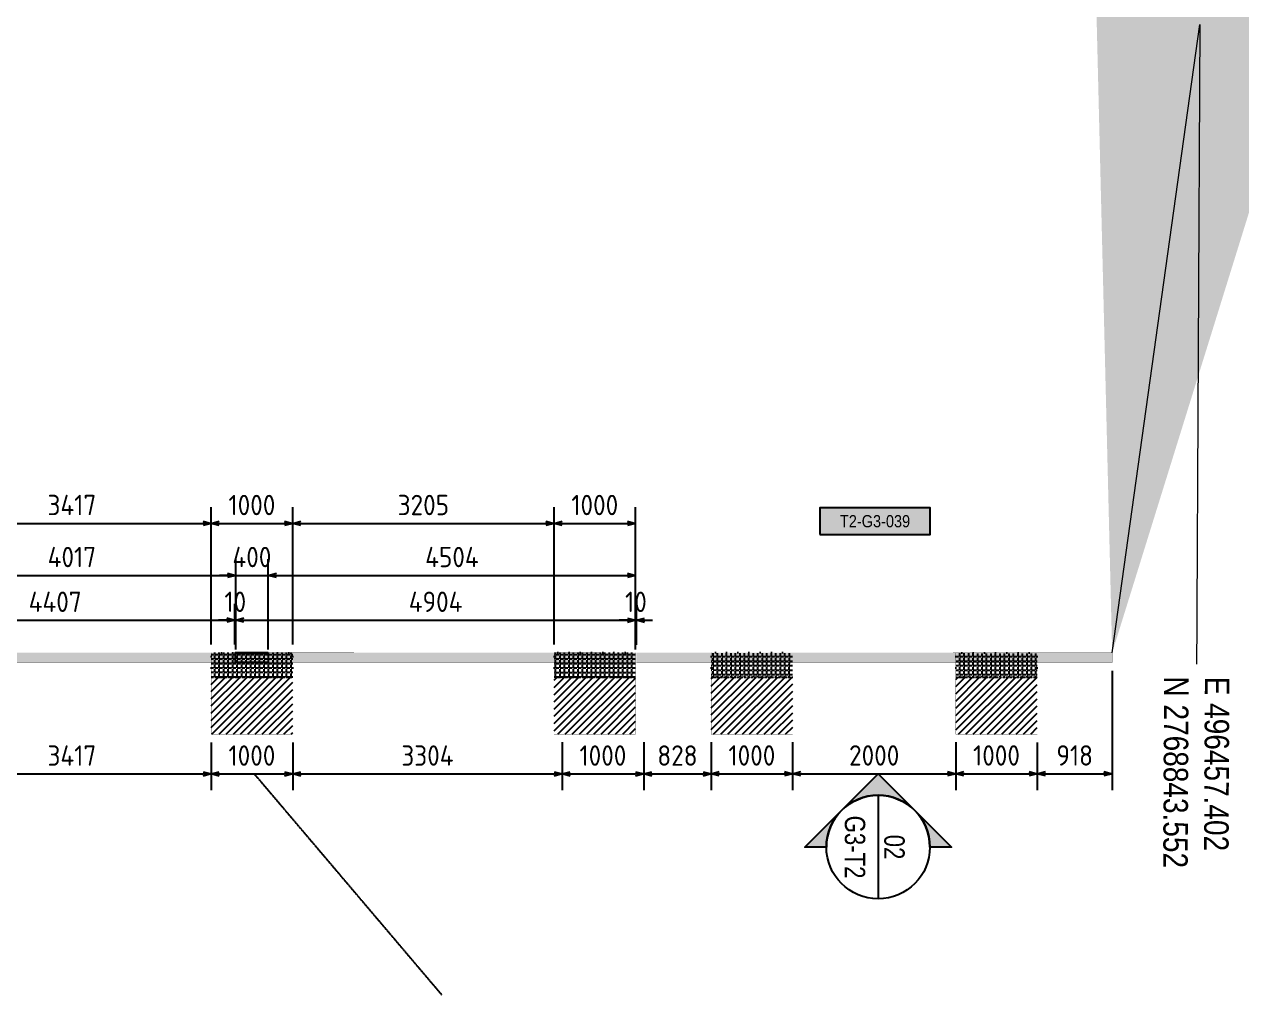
# Model space of a CAD drawing. Header units: centimetres. Extents: x -6122352 to 7132207, y -1694241 to 1947892.
# Drawn here: x 3282341 to 3297271, y 154763 to 166665 of the extents above; entities that cross this region are included whole.
import ezdxf
from ezdxf.enums import TextEntityAlignment as Align

# ---------------------------------------------------------------- set-up
doc = ezdxf.new("R2010")
doc.units = ezdxf.units.CM
doc.header["$MEASUREMENT"] = 0
doc.header["$PDMODE"] = 66
doc.header["$PDSIZE"] = 100
doc.linetypes.add('DASHED2', pattern=[0.375, 0.25, -0.125])
for name, color, linetype in [('00-MI-DIM', 7, 'Continuous'), ('@MI-FOOTINGS', 7, 'Continuous'), ('@MI-TYPE-01', 30, 'Continuous'), ('@MI-TYPE-02', 6, 'Continuous'), ('PANEL-TAGS', 7, 'Continuous')]:
    doc.layers.add(name, color=color, linetype=linetype)
doc.styles.add('Arial Narrow', font='ARIALN.TTF', dxfattribs={"width": 0.95, "height": 500})
doc.styles.add('Gen-Text', font='arial.ttf', dxfattribs={"height": 2.5})
doc.styles.add('JWC BHQ 3.00', font='swissc.ttf', dxfattribs={"height": 3})
doc.styles.add('PANELTAG_STYLE', font='arial.ttf')
doc.styles.add('Schueco-BEMSTIL', font='isocpeur.ttf', dxfattribs={"width": 0.9})
doc.styles.get("Standard").update_dxf_attribs({"font": 'arial.ttf'})
doc.dimstyles.new('Dim Arrow Ann', dxfattribs={"dimtxt": 2.5, "dimasz": 3, "dimexe": 1.5, "dimexo": 1.5, "dimgap": 1, "dimtad": 1, "dimdec": 0, "dimlfac": 1000, "dimzin": 0, "dimdsep": 46, "dimtxsty": 'Gen-Text', "dimblk": 'ARCHTICK', "dimcen": 0, "dimclrd": 7, "dimclre": 7, "dimclrt": 7, "dimadec": 0, "dimazin": 0, "dimtfac": 1, "dimtdec": 0, "dimtofl": 0, "dimtmove": 2, "dimatfit": 3, "dimfxl": 1, "dimtolj": 1, "dimtzin": 0, "dimlwd": 0, "dimlwe": 0, "dimarcsym": 0})
doc.dimstyles.new('LEADER', dxfattribs={"dimtxt": 0.18, "dimasz": 0.25, "dimexe": 0.18, "dimexo": 0.0625, "dimgap": 0.09, "dimtad": 0, "dimtih": 1, "dimtoh": 1, "dimdec": 4, "dimzin": 0, "dimdsep": 46, "dimtxsty": 'Standard', "dimblk": 'DOT', "dimcen": 0.09, "dimadec": 0, "dimazin": 0, "dimtfac": 1, "dimtdec": 4, "dimtofl": 0, "dimtmove": 0, "dimatfit": 3, "dimldrblk": 'DOT', "dimfxl": 1, "dimtolj": 1, "dimtzin": 0, "dimarcsym": 0})
doc.dimstyles.new('MI- JWC-TXT-2.5 MM', dxfattribs={"dimscale": 1.5, "dimtxt": 2.5, "dimasz": 1, "dimexe": 2, "dimexo": 1, "dimgap": 1, "dimtad": 1, "dimdec": 0, "dimdsep": 46, "dimtxsty": 'Schueco-BEMSTIL', "dimblk": 'OPEN30', "dimcen": 0, "dimdle": 2, "dimclrd": 140, "dimclre": 8, "dimclrt": 40, "dimadec": 0, "dimazin": 2, "dimtfac": 1, "dimtdec": 0, "dimtix": 1, "dimtmove": 2, "dimatfit": 3, "dimldrblk": 'OPEN', "dimfxl": 2, "dimlwd": -1, "dimlwe": -1, "dimarcsym": 0})

# ---------------------------------------------------------------- blocks, each defined once
blk = doc.blocks.new('_ArchTick')
at = {"color": 0, "linetype": 'ByBlock', "const_width": 0.15}
blk.add_lwpolyline([(-0.5, -0.5), (0.5, 0.5)], dxfattribs=at)
blk = doc.blocks.new('_Dot')
at = {"color": 0, "linetype": 'ByBlock', "lineweight": -2}
blk.add_line((-0.5, 0), (-1, 0), dxfattribs=at)
at = {"color": 0, "linetype": 'ByBlock', "const_width": 0.5}
blk.add_lwpolyline([(-0.25, 0, 1), (0.25, 0, 1)], format="xyb", close=True, dxfattribs=at)
blk = doc.blocks.new('T1-FOOTING')
at = {"transparency": 33554679}
h = blk.add_hatch(dxfattribs=at)
h.set_pattern_fill('ANGLE', color=256, scale=500)
h.set_pattern_definition([(0, (0, 0), (0, 137.5), [100, -37.5]), (90, (0, 0), (-137.5, 8e-15), [100, -37.5])])
h.paths.add_polyline_path([(-500, -300), (500, -300), (500, 0), (-500, 0)])
h.paths.add_polyline_path([(-499.75, -299.75), (499.75, -299.75), (499.75, -0.25), (-499.75, -0.25)], flags=16)
h = blk.add_hatch(dxfattribs=at)
h.set_pattern_fill('ANGLE', color=8, scale=200)
h.set_pattern_definition([(0, (0, 0), (0, 55), [40, -15]), (90, (0, 0), (-55, 3e-15), [40, -15])])
h.paths.add_polyline_path([(500, -300), (500, 0), (-500, 0), (-500, -300)])
h = blk.add_hatch(dxfattribs=at)
h.set_pattern_fill('ANSI31', color=8, scale=500)
h.paths.add_polyline_path([(500, -1000), (500, -300), (-500, -300), (-500, -1000)])
at = {"layer": '@MI-TYPE-01', "color": 240, "linetype": 'DASHED2', "true_color": 0xed1f24}
blk.add_line((-500, -300), (500, -300), dxfattribs=at)
at = {"layer": '@MI-TYPE-01', "color": 240, "true_color": 0xed1f24, "const_width": 2.5}
blk.add_lwpolyline([(-500, 0), (500, 0), (500, -1000), (-500, -1000)], close=True, dxfattribs=at)
blk = doc.blocks.new('A$C90a9385a')
at = {"layer": '@MI-TYPE-02'}
h = blk.add_hatch(color=256, dxfattribs=at)
h.dxf.hatch_style = 1
h.paths.add_polyline_path([(5835, 0), (0, 0), (0, -120), (5835, -120)])
at = {"layer": '@MI-TYPE-02', "const_width": 2.5}
blk.add_lwpolyline([(5835, 0), (0, 0), (0, -120), (5835, -120)], close=True, dxfattribs=at)
at = {"layer": '@MI-FOOTINGS', "color": 240, "true_color": 0xed1f24}
for p in [(1417.5, 0.9), (4417.5, 0.9)]:
    blk.add_blockref('T1-FOOTING', p, dxfattribs=at)
blk = doc.blocks.new('_Open30')
at = {"color": 0, "linetype": 'ByBlock', "lineweight": -2}
for p, q in [((-1, 0.27), (0, 0)), ((0, 0), (-1, -0.27)), ((0, 0), (-1, 0))]:
    blk.add_line(p, q, dxfattribs=at)
blk = doc.blocks.new('*D1743')
at = {"color": 8, "transparency": 16777216}
for p, q in [((-7945, -22067), (-7359, -22067)), ((-7945, -23067), (-7359, -23067))]:
    blk.add_line(p, q, dxfattribs=at)
at = {"color": 140, "transparency": 16777216}
blk.add_line((-7559, -22967), (-7559, -22167), dxfattribs=at)
at = {"layer": 'Defpoints', "color": 0, "transparency": 16777216}
for p in [(-8045, -22067), (-7559, -22067), (-8045, -23067)]:
    blk.add_point(p, dxfattribs=at)
at = {"color": 140, "transparency": 16777216, "xscale": 100, "yscale": 100, "zscale": 100}
for p, rotation in [((-7559, -22067), 90), ((-7559, -23067), 270)]:
    blk.add_blockref('_Open30', p, dxfattribs=dict(at, rotation=rotation))
at = {"color": 40, "transparency": 16777216, "insert": (-7784, -22567), "char_height": 250, "attachment_point": 5, "rotation": 90, "style": 'Schueco-BEMSTIL'}
blk.add_mtext('1000', dxfattribs=at)
blk = doc.blocks.new('_Open')
at = {"color": 0, "linetype": 'ByBlock', "lineweight": -2}
for p, q in [((-1, 0.2), (0, 0)), ((-1, -0.2), (0, 0)), ((0, 0), (-1, 0))]:
    blk.add_line(p, q, dxfattribs=at)
blk = doc.blocks.new('*D1745')
at = {"color": 8, "transparency": 16777216}
for p, q in [((-7945, -20067), (-7359, -20067)), ((-7945, -22067), (-7359, -22067))]:
    blk.add_line(p, q, dxfattribs=at)
at = {"color": 140, "transparency": 16777216}
blk.add_line((-7559, -21967), (-7559, -20167), dxfattribs=at)
at = {"layer": 'Defpoints', "color": 0, "transparency": 16777216}
for p in [(-8045, -20067), (-7559, -20067), (-8045, -22067)]:
    blk.add_point(p, dxfattribs=at)
at = {"color": 140, "transparency": 16777216, "xscale": 100, "yscale": 100, "zscale": 100}
for p, rotation in [((-7559, -20067), 90), ((-7559, -22067), 270)]:
    blk.add_blockref('_Open30', p, dxfattribs=dict(at, rotation=rotation))
at = {"color": 40, "transparency": 16777216, "insert": (-7784, -21067), "char_height": 250, "attachment_point": 5, "rotation": 90, "style": 'Schueco-BEMSTIL'}
blk.add_mtext('2000', dxfattribs=at)
blk = doc.blocks.new('*D1747')
at = {"color": 8, "transparency": 16777216}
for p, q in [((-7944, -19067), (-7359, -19067)), ((-7945, -20067), (-7359, -20067))]:
    blk.add_line(p, q, dxfattribs=at)
at = {"color": 140, "transparency": 16777216}
blk.add_line((-7559, -19967), (-7559, -19167), dxfattribs=at)
at = {"layer": 'Defpoints', "color": 0, "transparency": 16777216}
for p in [(-8044, -19067), (-7559, -19067), (-8045, -20067)]:
    blk.add_point(p, dxfattribs=at)
at = {"color": 140, "transparency": 16777216, "xscale": 100, "yscale": 100, "zscale": 100}
for p, rotation in [((-7559, -19067), 90), ((-7559, -20067), 270)]:
    blk.add_blockref('_Open30', p, dxfattribs=dict(at, rotation=rotation))
at = {"color": 40, "transparency": 16777216, "insert": (-7784, -19567), "char_height": 250, "attachment_point": 5, "rotation": 90, "style": 'Schueco-BEMSTIL'}
blk.add_mtext('1000', dxfattribs=at)
blk = doc.blocks.new('*D1749')
at = {"color": 8, "transparency": 16777216}
for p, q in [((-8823, -18149), (-7359, -18149)), ((-7944, -19067), (-7359, -19067))]:
    blk.add_line(p, q, dxfattribs=at)
at = {"color": 140, "transparency": 16777216}
blk.add_line((-7559, -18967), (-7559, -18249), dxfattribs=at)
at = {"layer": 'Defpoints', "color": 0, "transparency": 16777216}
for p in [(-8923, -18149), (-7559, -18149), (-8044, -19067)]:
    blk.add_point(p, dxfattribs=at)
at = {"color": 140, "transparency": 16777216, "xscale": 100, "yscale": 100, "zscale": 100}
for p, rotation in [((-7559, -18149), 90), ((-7559, -19067), 270)]:
    blk.add_blockref('_Open30', p, dxfattribs=dict(at, rotation=rotation))
at = {"color": 40, "transparency": 16777216, "insert": (-7784, -18608), "char_height": 250, "attachment_point": 5, "rotation": 90, "style": 'Schueco-BEMSTIL'}
blk.add_mtext('918', dxfattribs=at)
blk = doc.blocks.new('RCC COPING')
at = {"layer": '@MI-TYPE-01', "transparency": 33554679}
h = blk.add_hatch(color=8, dxfattribs=at)
h.dxf.hatch_style = 1
h.paths.add_polyline_path([(60, 200), (-60, 200), (-60, -200), (60, -200)])
at = {"layer": '@MI-TYPE-01', "color": 30}
blk.add_lwpolyline([(-60, 200), (60, 200), (60, -200), (-60, -200)], close=True, dxfattribs=at)
blk = doc.blocks.new('*D5093')
at = {"layer": '@MI-TYPE-01', "color": 8, "transparency": 16777216}
for p, q in [((-97, 13241), (-596, 13241)), ((-98, 8834), (-597, 8834))]:
    blk.add_line(p, q, dxfattribs=at)
at = {"layer": '@MI-TYPE-01', "color": 140, "transparency": 16777216}
blk.add_line((-397, 8934), (-396, 13141), dxfattribs=at)
at = {"layer": 'Defpoints', "color": 0, "transparency": 16777216}
for p in [(-396, 13241), (3, 13240), (2, 8834)]:
    blk.add_point(p, dxfattribs=at)
at = {"layer": '@MI-TYPE-01', "color": 140, "transparency": 16777216, "xscale": 100, "yscale": 100, "zscale": 100}
for p, rotation in [((-396, 13241), 89.99209808025236), ((-397, 8834), 269.9920980802524)]:
    blk.add_blockref('_Open30', p, dxfattribs=dict(at, rotation=rotation))
at = {"layer": '@MI-TYPE-01', "color": 40, "transparency": 16777216, "insert": (-621, 11037), "char_height": 250, "attachment_point": 5, "rotation": 89.9921, "style": 'Schueco-BEMSTIL'}
blk.add_mtext('4407', dxfattribs=at)
blk = doc.blocks.new('*D5090')
at = {"layer": '@MI-TYPE-01', "color": 140, "transparency": 16777216}
for p, q in [((-396, 13351), (-396, 13451)), ((-396, 13241), (-396, 13251)), ((-396, 13141), (-396, 13041))]:
    blk.add_line(p, q, dxfattribs=at)
at = {"layer": '@MI-TYPE-01', "color": 8, "transparency": 16777216}
for p, q in [((-98, 13251), (-596, 13251)), ((-97, 13241), (-596, 13241))]:
    blk.add_line(p, q, dxfattribs=at)
at = {"layer": 'Defpoints', "color": 0, "transparency": 16777216}
for p in [(-396, 13251), (2, 13251), (3, 13240)]:
    blk.add_point(p, dxfattribs=at)
at = {"layer": '@MI-TYPE-01', "color": 140, "transparency": 16777216, "xscale": 100, "yscale": 100, "zscale": 100}
for p, rotation in [((-396, 13251), 269.9920980802524), ((-396, 13241), 89.99209808025236)]:
    blk.add_blockref('_Open30', p, dxfattribs=dict(at, rotation=rotation))
at = {"layer": '@MI-TYPE-01', "color": 40, "transparency": 16777216, "insert": (-621, 13246), "char_height": 250, "attachment_point": 5, "rotation": 89.9921, "style": 'Schueco-BEMSTIL'}
blk.add_mtext('10', dxfattribs=at)
blk = doc.blocks.new('*D5087')
at = {"layer": '@MI-TYPE-01', "color": 8, "transparency": 16777216}
for p, q in [((-96, 18155), (-595, 18155)), ((-98, 13251), (-596, 13251))]:
    blk.add_line(p, q, dxfattribs=at)
at = {"layer": '@MI-TYPE-01', "color": 140, "transparency": 16777216}
blk.add_line((-396, 13351), (-395, 18055), dxfattribs=at)
at = {"layer": 'Defpoints', "color": 0, "transparency": 16777216}
for p in [(-395, 18155), (4, 18155), (2, 13251)]:
    blk.add_point(p, dxfattribs=at)
at = {"layer": '@MI-TYPE-01', "color": 140, "transparency": 16777216, "xscale": 100, "yscale": 100, "zscale": 100}
for p, rotation in [((-395, 18155), 89.99209808025236), ((-396, 13251), 269.9920980802524)]:
    blk.add_blockref('_Open30', p, dxfattribs=dict(at, rotation=rotation))
at = {"layer": '@MI-TYPE-01', "color": 40, "transparency": 16777216, "insert": (-621, 15703), "char_height": 250, "attachment_point": 5, "rotation": 89.9921, "style": 'Schueco-BEMSTIL'}
blk.add_mtext('4904', dxfattribs=at)
blk = doc.blocks.new('*D5084')
at = {"layer": '@MI-TYPE-01', "color": 140, "transparency": 16777216}
for p, q in [((-395, 18265), (-395, 18365)), ((-395, 18155), (-395, 18165)), ((-395, 18055), (-395, 17955))]:
    blk.add_line(p, q, dxfattribs=at)
at = {"layer": '@MI-TYPE-01', "color": 8, "transparency": 16777216}
for p, q in [((-95, 18165), (-595, 18165)), ((-96, 18155), (-595, 18155))]:
    blk.add_line(p, q, dxfattribs=at)
at = {"layer": 'Defpoints', "color": 0, "transparency": 16777216}
for p in [(-395, 18165), (4, 18155), (5, 18165)]:
    blk.add_point(p, dxfattribs=at)
at = {"layer": '@MI-TYPE-01', "color": 140, "transparency": 16777216, "xscale": 100, "yscale": 100, "zscale": 100}
for p, rotation in [((-395, 18165), 269.9920980802524), ((-395, 18155), 89.99209808025236)]:
    blk.add_blockref('_Open30', p, dxfattribs=dict(at, rotation=rotation))
at = {"layer": '@MI-TYPE-01', "color": 40, "transparency": 16777216, "insert": (-620, 18160), "char_height": 250, "attachment_point": 5, "rotation": 89.9921, "style": 'Schueco-BEMSTIL'}
blk.add_mtext('10', dxfattribs=at)
blk = doc.blocks.new('*D5072')
at = {"layer": '@MI-TYPE-02', "color": 8, "transparency": 16777216}
for p, q in [((-37, 13251), (-1145, 13251)), ((-39, 9234), (-1145, 9234))]:
    blk.add_line(p, q, dxfattribs=at)
at = {"layer": '@MI-TYPE-02', "color": 140, "transparency": 16777216}
blk.add_line((-945, 9334), (-945, 13151), dxfattribs=at)
at = {"layer": 'Defpoints', "color": 0, "transparency": 16777216}
for p in [(-945, 13251), (63, 13251), (61, 9234)]:
    blk.add_point(p, dxfattribs=at)
at = {"layer": '@MI-TYPE-02', "color": 140, "transparency": 16777216, "xscale": 100, "yscale": 100, "zscale": 100}
for p, rotation in [((-945, 13251), 90), ((-945, 9234), 270)]:
    blk.add_blockref('_Open30', p, dxfattribs=dict(at, rotation=rotation))
at = {"layer": '@MI-TYPE-02', "color": 40, "transparency": 16777216, "insert": (-1170, 11242), "char_height": 250, "attachment_point": 5, "rotation": 90, "style": 'Schueco-BEMSTIL'}
blk.add_mtext('4017', dxfattribs=at)
blk = doc.blocks.new('*D5054')
at = {"layer": '@MI-TYPE-02', "color": 140, "transparency": 16777216}
for p, q in [((-945, 13750), (-945, 13850)), ((-945, 13251), (-945, 13650)), ((-945, 13151), (-945, 13051))]:
    blk.add_line(p, q, dxfattribs=at)
at = {"layer": '@MI-TYPE-02', "color": 8, "transparency": 16777216}
for p, q in [((-37, 13650), (-1145, 13650)), ((-37, 13251), (-1145, 13251))]:
    blk.add_line(p, q, dxfattribs=at)
at = {"layer": 'Defpoints', "color": 0, "transparency": 16777216}
for p in [(-945, 13650), (63, 13650), (63, 13251)]:
    blk.add_point(p, dxfattribs=at)
at = {"layer": '@MI-TYPE-02', "color": 140, "transparency": 16777216, "xscale": 100, "yscale": 100, "zscale": 100}
for p, rotation in [((-945, 13650), 270), ((-945, 13251), 90)]:
    blk.add_blockref('_Open30', p, dxfattribs=dict(at, rotation=rotation))
at = {"layer": '@MI-TYPE-02', "color": 40, "transparency": 16777216, "insert": (-1170, 13450), "char_height": 250, "attachment_point": 5, "rotation": 90, "style": 'Schueco-BEMSTIL'}
blk.add_mtext('400', dxfattribs=at)
blk = doc.blocks.new('*D5069')
at = {"layer": '@MI-TYPE-02', "color": 8, "transparency": 16777216}
for p, q in [((-36, 18155), (-1145, 18155)), ((-37, 13650), (-1145, 13650))]:
    blk.add_line(p, q, dxfattribs=at)
at = {"layer": '@MI-TYPE-02', "color": 140, "transparency": 16777216}
blk.add_line((-945, 13750), (-945, 18055), dxfattribs=at)
at = {"layer": 'Defpoints', "color": 0, "transparency": 16777216}
for p in [(-945, 18155), (64, 18155), (63, 13650)]:
    blk.add_point(p, dxfattribs=at)
at = {"layer": '@MI-TYPE-02', "color": 140, "transparency": 16777216, "xscale": 100, "yscale": 100, "zscale": 100}
for p, rotation in [((-945, 18155), 90), ((-945, 13650), 270)]:
    blk.add_blockref('_Open30', p, dxfattribs=dict(at, rotation=rotation))
at = {"layer": '@MI-TYPE-02', "color": 40, "transparency": 16777216, "insert": (-1170, 15903), "char_height": 250, "attachment_point": 5, "rotation": 90, "style": 'Schueco-BEMSTIL'}
blk.add_mtext('4504', dxfattribs=at)
blk = doc.blocks.new('*D5042')
at = {"layer": '@MI-TYPE-01', "color": 8, "transparency": 16777216}
for p, q in [((-97, 12950), (-1783, 12950)), ((-99, 9534), (-1783, 9534))]:
    blk.add_line(p, q, dxfattribs=at)
at = {"layer": '@MI-TYPE-01', "color": 140, "transparency": 16777216}
blk.add_line((-1583, 9634), (-1583, 12850), dxfattribs=at)
at = {"layer": 'Defpoints', "color": 0, "transparency": 16777216}
for p in [(-1583, 12950), (3, 12950), (1, 9534)]:
    blk.add_point(p, dxfattribs=at)
at = {"layer": '@MI-TYPE-01', "color": 140, "transparency": 16777216, "xscale": 100, "yscale": 100, "zscale": 100}
for p, rotation in [((-1583, 12950), 90), ((-1583, 9534), 270)]:
    blk.add_blockref('_Open30', p, dxfattribs=dict(at, rotation=rotation))
at = {"layer": '@MI-TYPE-01', "color": 40, "transparency": 16777216, "insert": (-1808, 11242), "char_height": 250, "attachment_point": 5, "rotation": 90, "style": 'Schueco-BEMSTIL'}
blk.add_mtext('3417', dxfattribs=at)
blk = doc.blocks.new('*D5046')
at = {"layer": '@MI-TYPE-01', "color": 8, "transparency": 16777216}
for p, q in [((-97, 13950), (-1783, 13950)), ((-97, 12950), (-1783, 12950))]:
    blk.add_line(p, q, dxfattribs=at)
at = {"layer": '@MI-TYPE-01', "color": 140, "transparency": 16777216}
blk.add_line((-1583, 13050), (-1583, 13850), dxfattribs=at)
at = {"layer": 'Defpoints', "color": 0, "transparency": 16777216}
for p in [(-1583, 13950), (3, 13950), (3, 12950)]:
    blk.add_point(p, dxfattribs=at)
at = {"layer": '@MI-TYPE-01', "color": 140, "transparency": 16777216, "xscale": 100, "yscale": 100, "zscale": 100}
for p, rotation in [((-1583, 13950), 90), ((-1583, 12950), 270)]:
    blk.add_blockref('_Open30', p, dxfattribs=dict(at, rotation=rotation))
at = {"layer": '@MI-TYPE-01', "color": 40, "transparency": 16777216, "insert": (-1808, 13450), "char_height": 250, "attachment_point": 5, "rotation": 90, "style": 'Schueco-BEMSTIL'}
blk.add_mtext('1000', dxfattribs=at)
blk = doc.blocks.new('*D5050')
at = {"layer": '@MI-TYPE-01', "color": 8, "transparency": 16777216}
for p, q in [((-98, 17155), (-1783, 17155)), ((-97, 13950), (-1783, 13950))]:
    blk.add_line(p, q, dxfattribs=at)
at = {"layer": '@MI-TYPE-01', "color": 140, "transparency": 16777216}
blk.add_line((-1583, 14050), (-1583, 17055), dxfattribs=at)
at = {"layer": 'Defpoints', "color": 0, "transparency": 16777216}
for p in [(-1583, 17155), (2, 17155), (3, 13950)]:
    blk.add_point(p, dxfattribs=at)
at = {"layer": '@MI-TYPE-01', "color": 140, "transparency": 16777216, "xscale": 100, "yscale": 100, "zscale": 100}
for p, rotation in [((-1583, 17155), 90), ((-1583, 13950), 270)]:
    blk.add_blockref('_Open30', p, dxfattribs=dict(at, rotation=rotation))
at = {"layer": '@MI-TYPE-01', "color": 40, "transparency": 16777216, "insert": (-1808, 15553), "char_height": 250, "attachment_point": 5, "rotation": 90, "style": 'Schueco-BEMSTIL'}
blk.add_mtext('3205', dxfattribs=at)
blk = doc.blocks.new('*D5062')
at = {"layer": '@MI-TYPE-01', "color": 8, "transparency": 16777216}
for p, q in [((-98, 18155), (-1783, 18155)), ((-98, 17155), (-1783, 17155))]:
    blk.add_line(p, q, dxfattribs=at)
at = {"layer": '@MI-TYPE-01', "color": 140, "transparency": 16777216}
blk.add_line((-1583, 17255), (-1583, 18055), dxfattribs=at)
at = {"layer": 'Defpoints', "color": 0, "transparency": 16777216}
for p in [(-1583, 18155), (2, 18155), (2, 17155)]:
    blk.add_point(p, dxfattribs=at)
at = {"layer": '@MI-TYPE-01', "color": 140, "transparency": 16777216, "xscale": 100, "yscale": 100, "zscale": 100}
for p, rotation in [((-1583, 18155), 90), ((-1583, 17155), 270)]:
    blk.add_blockref('_Open30', p, dxfattribs=dict(at, rotation=rotation))
at = {"layer": '@MI-TYPE-01', "color": 40, "transparency": 16777216, "insert": (-1808, 17655), "char_height": 250, "attachment_point": 5, "rotation": 90, "style": 'Schueco-BEMSTIL'}
blk.add_mtext('1000', dxfattribs=at)
blk = doc.blocks.new('*D3641')
at = {"layer": '@MI-TYPE-02', "color": 8, "transparency": 16777216}
for p, q in [((6173, -95499), (6760, -95499)), ((6171, -98915), (6760, -98915))]:
    blk.add_line(p, q, dxfattribs=at)
at = {"layer": '@MI-TYPE-02', "color": 140, "transparency": 16777216}
blk.add_line((6560, -98815), (6560, -95599), dxfattribs=at)
at = {"layer": 'Defpoints', "color": 0, "transparency": 16777216}
for p in [(6073, -95499), (6560, -95499), (6071, -98915)]:
    blk.add_point(p, dxfattribs=at)
at = {"layer": '@MI-TYPE-02', "color": 140, "transparency": 16777216, "xscale": 100, "yscale": 100, "zscale": 100}
for p, rotation in [((6560, -95499), 90), ((6560, -98915), 270)]:
    blk.add_blockref('_Open30', p, dxfattribs=dict(at, rotation=rotation))
at = {"layer": '@MI-TYPE-02', "color": 40, "transparency": 16777216, "insert": (6335, -97207), "char_height": 250, "attachment_point": 5, "rotation": 90, "style": 'Schueco-BEMSTIL'}
blk.add_mtext('3417', dxfattribs=at)
blk = doc.blocks.new('*D3642')
at = {"layer": '@MI-TYPE-02', "color": 8, "transparency": 16777216}
for p, q in [((6173, -94499), (6760, -94499)), ((6173, -95499), (6760, -95499))]:
    blk.add_line(p, q, dxfattribs=at)
at = {"layer": '@MI-TYPE-02', "color": 140, "transparency": 16777216}
blk.add_line((6560, -95399), (6560, -94599), dxfattribs=at)
at = {"layer": 'Defpoints', "color": 0, "transparency": 16777216}
for p in [(6073, -94499), (6560, -94499), (6073, -95499)]:
    blk.add_point(p, dxfattribs=at)
at = {"layer": '@MI-TYPE-02', "color": 140, "transparency": 16777216, "xscale": 100, "yscale": 100, "zscale": 100}
for p, rotation in [((6560, -94499), 90), ((6560, -95499), 270)]:
    blk.add_blockref('_Open30', p, dxfattribs=dict(at, rotation=rotation))
at = {"layer": '@MI-TYPE-02', "color": 40, "transparency": 16777216, "insert": (6335, -94999), "char_height": 250, "attachment_point": 5, "rotation": 90, "style": 'Schueco-BEMSTIL'}
blk.add_mtext('1000', dxfattribs=at)
blk = doc.blocks.new('*D3643')
at = {"layer": '@MI-TYPE-02', "color": 8, "transparency": 16777216}
for p, q in [((6172, -91194), (6760, -91194)), ((6173, -94499), (6760, -94499))]:
    blk.add_line(p, q, dxfattribs=at)
at = {"layer": '@MI-TYPE-02', "color": 140, "transparency": 16777216}
blk.add_line((6560, -94399), (6560, -91294), dxfattribs=at)
at = {"layer": 'Defpoints', "color": 0, "transparency": 16777216}
for p in [(6072, -91194), (6560, -91194), (6073, -94499)]:
    blk.add_point(p, dxfattribs=at)
at = {"layer": '@MI-TYPE-02', "color": 140, "transparency": 16777216, "xscale": 100, "yscale": 100, "zscale": 100}
for p, rotation in [((6560, -91194), 90), ((6560, -94499), 270)]:
    blk.add_blockref('_Open30', p, dxfattribs=dict(at, rotation=rotation))
at = {"layer": '@MI-TYPE-02', "color": 40, "transparency": 16777216, "insert": (6335, -92846), "char_height": 250, "attachment_point": 5, "rotation": 90, "style": 'Schueco-BEMSTIL'}
blk.add_mtext('3304', dxfattribs=at)
blk = doc.blocks.new('*D3644')
at = {"layer": '@MI-TYPE-02', "color": 8, "transparency": 16777216}
for p, q in [((6172, -90194), (6760, -90194)), ((6172, -91194), (6760, -91194))]:
    blk.add_line(p, q, dxfattribs=at)
at = {"layer": '@MI-TYPE-02', "color": 140, "transparency": 16777216}
blk.add_line((6560, -91094), (6560, -90294), dxfattribs=at)
at = {"layer": 'Defpoints', "color": 0, "transparency": 16777216}
for p in [(6072, -90194), (6560, -90194), (6072, -91194)]:
    blk.add_point(p, dxfattribs=at)
at = {"layer": '@MI-TYPE-02', "color": 140, "transparency": 16777216, "xscale": 100, "yscale": 100, "zscale": 100}
for p, rotation in [((6560, -90194), 90), ((6560, -91194), 270)]:
    blk.add_blockref('_Open30', p, dxfattribs=dict(at, rotation=rotation))
at = {"layer": '@MI-TYPE-02', "color": 40, "transparency": 16777216, "insert": (6335, -90694), "char_height": 250, "attachment_point": 5, "rotation": 90, "style": 'Schueco-BEMSTIL'}
blk.add_mtext('1000', dxfattribs=at)
blk = doc.blocks.new('*D3645')
at = {"layer": '@MI-TYPE-02', "color": 8, "transparency": 16777216}
for p, q in [((6172, -89366), (6760, -89366)), ((6172, -90194), (6760, -90194))]:
    blk.add_line(p, q, dxfattribs=at)
at = {"layer": '@MI-TYPE-02', "color": 140, "transparency": 16777216}
blk.add_line((6560, -90094), (6560, -89466), dxfattribs=at)
at = {"layer": 'Defpoints', "color": 0, "transparency": 16777216}
for p in [(6072, -89366), (6560, -89366), (6072, -90194)]:
    blk.add_point(p, dxfattribs=at)
at = {"layer": '@MI-TYPE-02', "color": 140, "transparency": 16777216, "xscale": 100, "yscale": 100, "zscale": 100}
for p, rotation in [((6560, -89366), 90), ((6560, -90194), 270)]:
    blk.add_blockref('_Open30', p, dxfattribs=dict(at, rotation=rotation))
at = {"layer": '@MI-TYPE-02', "color": 40, "transparency": 16777216, "insert": (6335, -89780), "char_height": 250, "attachment_point": 5, "rotation": 90, "style": 'Schueco-BEMSTIL'}
blk.add_mtext('828', dxfattribs=at)
blk = doc.blocks.new('*U1871')
h = blk.add_hatch(color=94)
edge = h.paths.add_edge_path()
edge.add_line((0, -6.35), (0, -8.98))
edge.add_line((0, -8.98), (-8.98, 0))
edge.add_line((-8.98, 0), (0, 8.98))
edge.add_line((0, 8.98), (0, 6.35))
edge.add_arc((0, 0), 6.35, 90, 270)
at = {"color": 94}
blk.add_line((-6.35, 0), (6.35, 0), dxfattribs=at)
for points in [[(0, -6.35), (0, -8.98), (-8.98, 0), (0, 8.98), (0, 6.35, 1)], [(-4.49, 4.49, 0.414214), (-4.49, -4.49), (-8.98, 0), (-4.49, 4.49)]]:
    blk.add_lwpolyline(points, format="xyb", close=True)
blk.add_circle((0, 0), 6.35, dxfattribs=at)
at = {"style": 'Arial Narrow', "width": 0.95, "flags": 8}
blk.add_attdef('VIEWNUMBER', text='', height=2.5, dxfattribs=at).set_placement((0, 0), align=Align.BOTTOM_CENTER)
blk.add_attdef('SHEETNUMBER', text='', height=2.5, dxfattribs=at).set_placement((0, -1.59), align=Align.TOP_CENTER)
blk = doc.blocks.new('PANELTAG')
at = {"layer": 'PANEL-TAGS', "color": 1}
blk.add_lwpolyline([(-13.5, -3.3), (13.5, -3.3), (13.5, 3.3), (-13.5, 3.3)], close=True, dxfattribs=at)
at = {"layer": 'PANEL-TAGS', "color": 40, "true_color": 0xffd700}
blk.add_solid([(-13.5, -3.3), (13.5, -3.3), (-13.5, 3.3), (13.5, 3.3)], dxfattribs=at)
at = {"layer": 'PANEL-TAGS', "color": 5, "style": 'PANELTAG_STYLE', "width": 0.85}
blk.add_attdef('TAGNO', text='', height=3, dxfattribs=at).set_placement((0, 0), align=Align.MIDDLE)
blk = doc.blocks.new('A$C57f8e175')
at = {"layer": '@MI-TYPE-02', "rotation": 89.98973417812736}
blk.add_blockref('A$C90a9385a', (-1, -5835), dxfattribs=at)
for base, p1, p2, picture, middle in [((1484.7, 0), (999, -917.6), (120, 0), '*D1749', (1259.7, -458.8)), ((1484.7, -917.6), (998.8, -1917.6), (999, -917.6), '*D1747', (1259.7, -1417.6)), ((1484.7, -1917.6), (998.4, -3917.6), (998.8, -1917.6), '*D1745', (1259.7, -2917.6)), ((1484.7, -3917.6), (998.2, -4917.6), (998.4, -3917.6), '*D1743', (1259.7, -4417.6))]:
    dim = blk.add_linear_dim(base=base, p1=p1, p2=p2, angle=90, dimstyle='MI- JWC-TXT-2.5 MM')
    dim.commit()
    dim.dimension.update_dxf_attribs({"geometry": picture, "text_midpoint": middle, "insert": (9043.4, 18148.9)})
blk = doc.blocks.new('A$Cc9a2d71b')
at = {"layer": '@MI-TYPE-01', "transparency": 33554679}
h = blk.add_hatch(color=256, dxfattribs=at)
h.dxf.hatch_style = 1
h.paths.add_polyline_path([(-0.2, 0.6), (0.4, 4407.2), (120.4, 4407.2), (119.8, 0.6)])
h.paths.add_polyline_path([(1.5, 4417.2), (2.1, 8823.9), (121, 8823.9), (120.4, 4417.2)])
h.paths.add_polyline_path([(2.3, 8833.9), (2.9, 13240.5), (123.1, 13240.5), (122.5, 8833.9)])
h.paths.add_polyline_path([(2.1, 13250.5), (2.8, 18154.9), (124.8, 18154.9), (124.1, 13250.5)])
at = {"layer": '@MI-TYPE-01', "color": 30, "const_width": 2.5}
for points in [[(2.1, 13250.5), (2.8, 18154.9), (124.8, 18154.9), (124.1, 13250.5)], [(2.3, 8833.9), (2.9, 13240.5), (123.1, 13240.5), (122.5, 8833.9)]]:
    blk.add_lwpolyline(points, close=True, dxfattribs=at)
at = {"layer": '@MI-FOOTINGS', "color": 240, "true_color": 0xed1f24, "rotation": 89.99209808025238}
for p in [(2.3, 17655.4), (3.1, 13450.5)]:
    blk.add_blockref('T1-FOOTING', p, dxfattribs=at)
at = {"layer": '@MI-TYPE-01', "color": 30}
blk.add_blockref('RCC COPING', (63.1, 13450.5), dxfattribs=at)
at = {"layer": '@MI-TYPE-01', "color": 240, "true_color": 0xed1f24}
dim = blk.add_linear_dim(base=(-395.5, 18164.9), p1=(3.9, 18154.9), p2=(4.8, 18164.9), angle=89.9921, dimstyle='MI- JWC-TXT-2.5 MM', dxfattribs=at)
dim.commit()
dim.dimension.update_dxf_attribs({"geometry": '*D5084', "text_midpoint": (-620.5, 18160)})
at = {"layer": '@MI-TYPE-01'}
for base, p1, p2, picture, middle in [((-1582.5, 18155.4), (2.2, 17155.4), (2.4, 18155.4), '*D5062', (-1807.5, 17655.4)), ((-1582.5, 17155.4), (3.2, 13950.5), (2.2, 17155.4), '*D5050', (-1807.5, 15553)), ((-1582.5, 13950.5), (3.1, 12950.5), (3.2, 13950.5), '*D5046', (-1807.5, 13450.5)), ((-1582.5, 12950.5), (1, 9533.9), (3.1, 12950.5), '*D5042', (-1807.5, 11242.2))]:
    dim = blk.add_linear_dim(base=base, p1=p1, p2=p2, angle=90, dimstyle='MI- JWC-TXT-2.5 MM', dxfattribs=at)
    dim.commit()
    dim.dimension.update_dxf_attribs({"geometry": picture, "text_midpoint": middle})
at = {"layer": '@MI-TYPE-01', "color": 30}
for base, p1, p2, picture, middle in [((-395.5, 18154.9), (2.1, 13250.5), (3.9, 18154.9), '*D5087', (-620.8, 15702.8)), ((-396.1, 13250.6), (3.1, 13240.5), (2.1, 13250.5), '*D5090', (-621.1, 13245.6)), ((-396.1, 13240.6), (2.3, 8833.9), (3.1, 13240.5), '*D5093', (-621.4, 11037.3))]:
    dim = blk.add_linear_dim(base=base, p1=p1, p2=p2, angle=89.9921, dimstyle='MI- JWC-TXT-2.5 MM', dxfattribs=at)
    dim.commit()
    dim.dimension.update_dxf_attribs({"geometry": picture, "text_midpoint": middle})
at = {"layer": '@MI-TYPE-02', "color": 30}
for base, p1, p2, picture, middle in [((-944.7, 18154.9), (63.1, 13650.5), (63.8, 18154.9), '*D5069', (-944.7, 15902.7)), ((-944.7, 13650.5), (63.1, 13250.5), (63.1, 13650.5), '*D5054', (-944.7, 13450.5)), ((-944.7, 13250.5), (61, 9233.9), (63.1, 13250.5), '*D5072', (-944.7, 11242.2))]:
    dim = blk.add_linear_dim(base=base, p1=p1, p2=p2, angle=90, dimstyle='MI- JWC-TXT-2.5 MM', dxfattribs=at)
    dim.commit()
    dim.dimension.update_dxf_attribs({"geometry": picture, "text_midpoint": middle, "dimtype": 160})
blk = doc.blocks.new('A$C0d904620')
at = {"layer": '00-MI-DIM'}
ref = blk.add_blockref('*U1871', (2188.5, 21031.4, 0), dxfattribs=dict(at, xscale=100, yscale=100, zscale=100))
ref.add_attrib('VIEWNUMBER', '02', dxfattribs={"layer": '0', "height": 250, "style": 'Arial Narrow', "width": 0.95}).set_placement((2188.5, 21031.4, 0), align=Align.BOTTOM_CENTER)
ref.add_attrib('SHEETNUMBER', 'G3-T2', dxfattribs={"layer": '0', "height": 250, "style": 'Arial Narrow', "width": 0.95}).set_placement((2188.5, 20872.6, 0), align=Align.TOP_CENTER)
at = {"layer": '@MI-TYPE-02'}
blk.add_blockref('A$Cc9a2d71b', (-198.7, -99.3), dxfattribs=at)
at = {"layer": 'PANEL-TAGS'}
ref = blk.add_blockref('PANELTAG', (-1808.2, 20993.1), dxfattribs=dict(at, xscale=50.00000000000001, yscale=50.00000000000001, zscale=50.00000000000001, rotation=90.00000000000001))
ref.add_attrib('TAGNO', 'T2-G3-039', dxfattribs={"color": 5, "height": 150, "rotation": 90, "style": 'PANELTAG_STYLE', "width": 0.85}).set_placement((-1808.2, 20993.1), align=Align.MIDDLE_CENTER)
at = {"layer": '@MI-TYPE-02'}
for base, p1, p2, picture, middle in [((1291.3, 18983.2), (803.7, 18155.5), (803.8, 18983.2), '*D3645', (1066.3, 18569.3)), ((1291.3, 18155.5), (803.5, 17155.5), (803.7, 18155.5), '*D3644', (1066.3, 17655.5)), ((1291.3, 17155.5), (804.5, 13851.1), (803.5, 17155.5), '*D3643', (1066.3, 15503.3)), ((1291.3, 13851.1), (804.3, 12851.1), (804.5, 13851.1), '*D3642', (1066.3, 13351.1)), ((1291.3, 12851.1), (802.3, 9434.5), (804.3, 12851.1), '*D3641', (1066.3, 11142.8))]:
    dim = blk.add_linear_dim(base=base, p1=p1, p2=p2, angle=90, dimstyle='MI- JWC-TXT-2.5 MM', dxfattribs=at)
    dim.commit()
    dim.dimension.update_dxf_attribs({"geometry": picture, "text_midpoint": middle, "insert": (-5268.6, 108349.7)})
at = {"annotation_type": 0, "has_hookline": 1, "hookline_direction": 0, "text_width": 2371.4, "horizontal_direction": (0.999988, -0.004816, 0)}
blk.add_leader([(-195, 23901.4), (-7902.4, 24975.3), (97.5, 24936.7)], dimstyle='Dim Arrow Ann', override={"dimscale": 0, "dimasz": 8000, "dimtad": 0}, dxfattribs=at)
at = {"linetype": 'DASHED2'}
blk.add_leader([(1290.3, 13378, 157.5), (3999.2, 15676.2, 157.5)], dimstyle='LEADER', dxfattribs=at)
at = {"layer": '00-MI-DIM', "color": 20, "insert": (97.5, 24936.7), "char_height": 300, "attachment_point": 4, "rotation": 359.72406, "style": 'JWC BHQ 3.00', "bg_fill": 3, "box_fill_scale": 1.5, "bg_fill_color": 256, "bg_fill_true_color": 13158600, "bg_fill_transparency": 0}
blk.add_mtext('\\A1;E 496457.402\\PN 2768843.552', dxfattribs=at)
at = {"layer": '@MI-TYPE-02'}
blk.add_blockref('A$C57f8e175', (-194.5, 23900.9), dxfattribs=at)

msp = doc.modelspace()

# ---------------------------------------------------------------- block references
at = {"layer": '@MI-TYPE-01', "rotation": 270}
msp.add_blockref('A$C0d904620', (3271781.55836, 158762.4224), dxfattribs=at)

doc.saveas('drawing.dxf')
